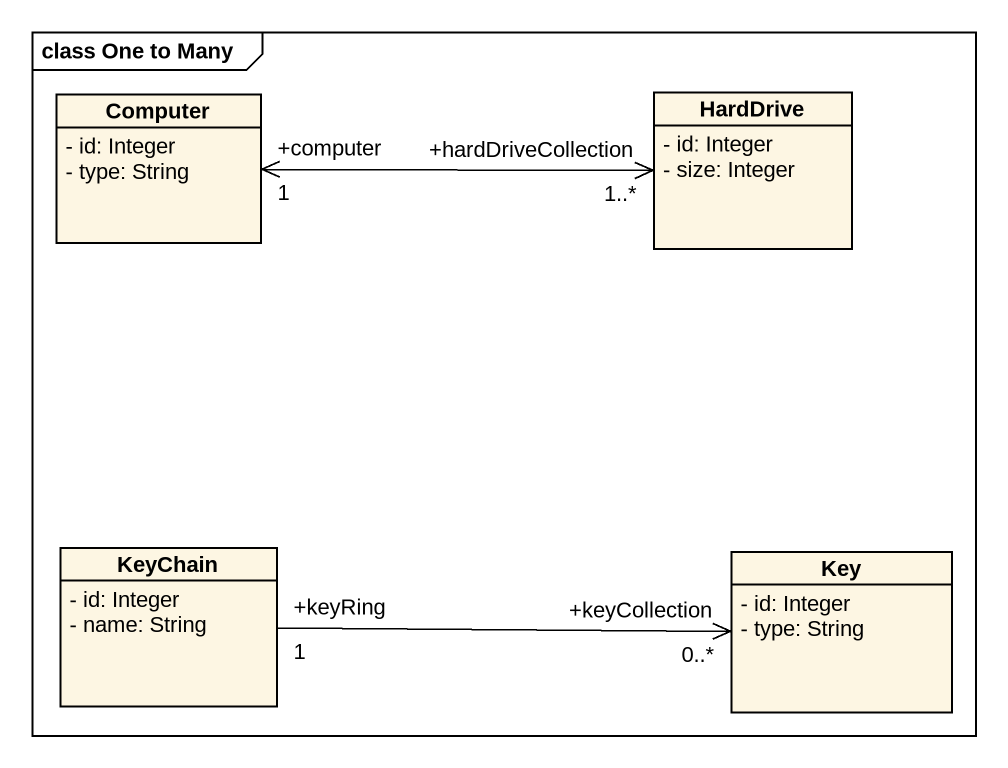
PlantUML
@startuml
mainframe class One to Many
hide circle
hide empty members
skinparam classAttributeIconSize 0
class Computer {
  - id: Integer
  - type: String
}
class HardDrive {
  - id: Integer
  - size: Integer
}
class KeyChain {
  - id: Integer
  - name: String
}
class Key {
  - id: Integer
  - type: String
}
Computer "+computer\n1" <-right-> "+hardDriveCollection\n1..*" HardDrive
KeyChain "+keyRing\n1" -right-> "+keyCollection\n0..*" Key
@enduml
